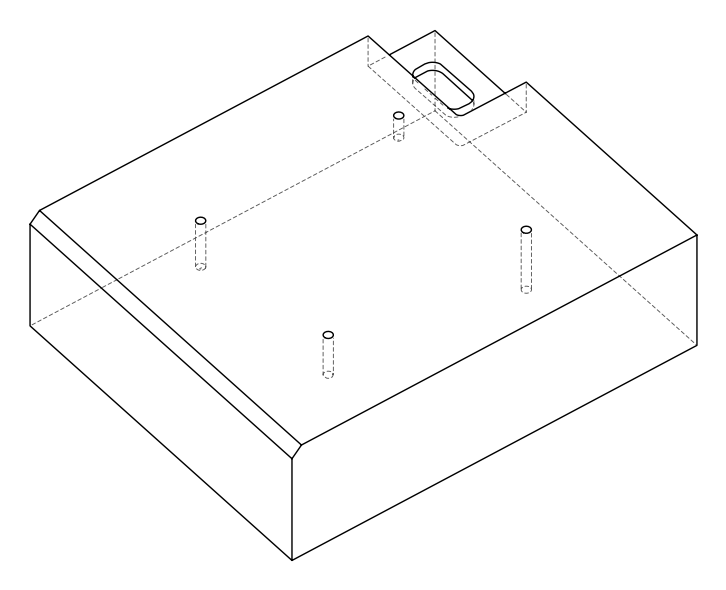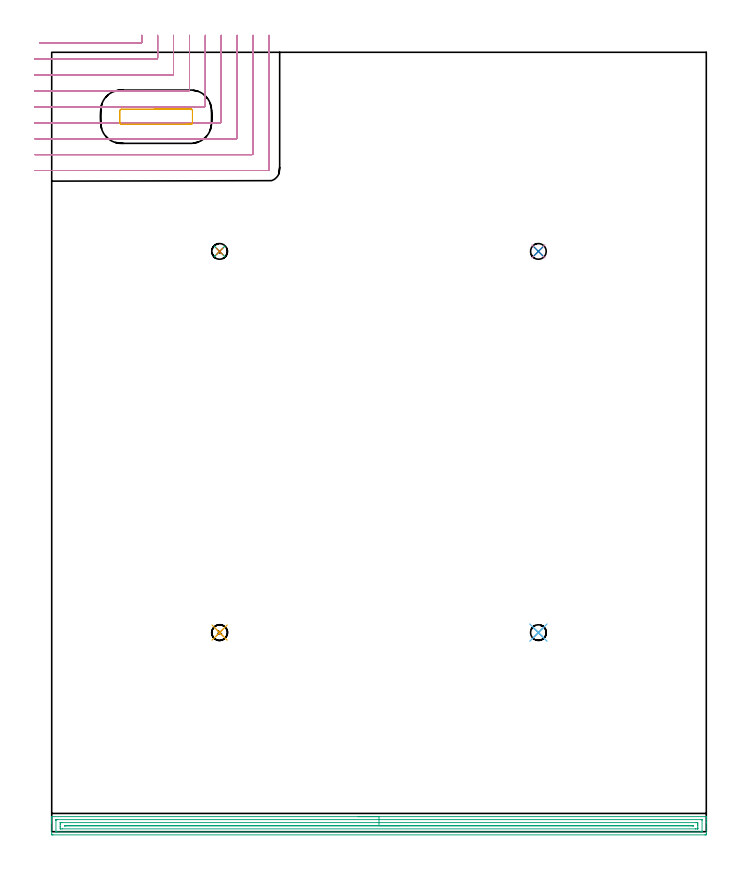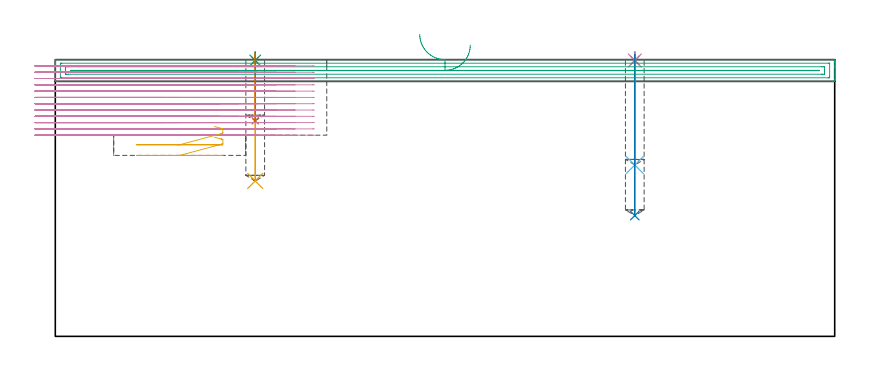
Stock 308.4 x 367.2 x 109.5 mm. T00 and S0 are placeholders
(PLAN: 11 operations, 4 tool changes, 38.8 min)
(1 SPOT_DRILL | STEP1POCKET | NXT0321_9005460120000 | 0.03 min | 0 mm3)
(2 SPOT_DRILL_1 | STEP1POCKET_1 | NXT0321_9005460120000 | 0.03 min | 1 mm3)
(3 SPOT_DRILL_2 | STEP1POCKET_2 | NXT0321_9005460120000 | 0.03 min | 1 mm3)
(4 SPOT_DRILL_3 | STEP1POCKET_3 | NXT0321_9005460120000 | 0.03 min | 1 mm3)
(5 DRILL_BLIND_HOLE_INTO_CENTER | STEP1POCKET | UGT0301_194 | 0.2 min | 1986 mm3)
(6 DRILL_BLIND_HOLE_INTO_CENTER_1 | STEP1POCKET_1 | UGT0301_194 | 0.18 min | 1717 mm3)
(7 DRILL_BLIND_HOLE_INTO_CENTER_2 | STEP1POCKET_2 | UGT0301_194 | 0.11 min | 969 mm3)
(8 DRILL_BLIND_HOLE_INTO_CENTER_3 | STEP1POCKET_3 | UGT0301_194 | 0.26 min | 2571 mm3)
(9 AREA_MILL | FG_CHAMFER_SURFACE | UGT0205_001 | 10.02 min | 11408 mm3)
(10 MILL_CORNER_NOTCH_RECTANGULAR | CORNER_NOTCH_RECTANGULAR | NXT0201_013 | Follow Part, ap 2.5, ae 75% | 27.34 min | 194748 mm3)
(11 MILL_RECTANGULAR_POCKET | POCKET_RECTANGULAR_STRAIGHT | UGT0201_100 | Follow Part, ap 4.5, ae 75% | 0.56 min | 9821 mm3)
(TOOL NXT0321_9005460120000 | NC Spot Drill, 142deg, 12mm, Carbide, Uncoated | D12 PA142 FL30 Z2)
(TOOL UGT0301_194 | Twist Drill 7.4 mm | D7.4 PA118 FL66 Z2)
(TOOL UGT0205_001 | Chamfer Mill 20 x 3 x 45 deg. | D20 FL50 Z2)
(TOOL NXT0201_013 | ENDMILL 10mm | D10 FL30 Z4)
(TOOL UGT0201_100 | End Mill 18 mm | D18 FL22 Z2)
(OP 1 SPOT_DRILL)
G17 G21 G94 G90
T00 M6
G54
G17 G0 G90 X79.1 Y93.8 S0 M3
G43 Z119.5 H0
G94 G81 G98 Z109.181 F250. R112.5
G80
M5
M2
(OP 2 SPOT_DRILL_1)
G17 G21 G94 G90
T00 M6
G54
G17 G0 G90 X229.3 Y93.8 S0 M3
G43 Z119.5 H0
G94 G81 G98 Z109.181 F250. R112.5
G80
M5
M2
(OP 3 SPOT_DRILL_2)
G17 G21 G94 G90
T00 M6
G54
G17 G0 G90 X79.1 Y273.4 S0 M3
G43 Z119.5 H0
G94 G81 G98 Z109.181 F250. R112.5
G80
M5
M2
(OP 4 SPOT_DRILL_3)
G17 G21 G94 G90
T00 M6
G54
G17 G0 G90 X229.3 Y273.4 S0 M3
G43 Z119.5 H0
G94 G81 G98 Z109.181 F250. R112.5
G80
M5
M2
(OP 5 DRILL_BLIND_HOLE_INTO_CENTER)
G17 G21 G94 G90
T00 M6
G54
G17 G0 G90 X79.1 Y93.8 S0 M3
G43 Z119.5 H0
G94 G81 G98 Z61.5 F250. R111.5
G80
M5
M2
(OP 6 DRILL_BLIND_HOLE_INTO_CENTER_1)
G17 G21 G94 G90
T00 M6
G54
G17 G0 G90 X229.3 Y93.8 S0 M3
G43 Z119.5 H0
G94 G81 G98 Z67.8 F250. R111.5
G80
M5
M2
(OP 7 DRILL_BLIND_HOLE_INTO_CENTER_2)
G17 G21 G94 G90
T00 M6
G54
G17 G0 G90 X79.1 Y273.4 S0 M3
G43 Z119.5 H0
G94 G81 G98 Z85.3 F250. R111.5
G80
M5
M2
(OP 8 DRILL_BLIND_HOLE_INTO_CENTER_3)
G17 G21 G94 G90
T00 M6
G54
G17 G0 G90 X229.3 Y273.4 S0 M3
G43 Z119.5 H0
G94 G81 G98 Z47.8 F250. R111.5
G80
M5
M2
(OP 9 AREA_MILL)
G17 G21 G94 G90
T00 M6
G54
G17 G0 G90 X144.2 Y7.1 S1061 M3
G43 Z119.5 H0
G94 G1 X144.238 Z118.628 F250.
X144.352 Z117.763
X144.541 Z116.912
X144.803 Z116.08
X145.137 Z115.274
X145.54 Z114.5
X146.008 Z113.764
X146.54 Z113.072
X147.129 Z112.429
X147.772 Z111.84
X148.464 Z111.308
X149.2 Z110.84
X149.974 Z110.437
X150.78 Z110.103
X151.612 Z109.841
X152.463 Z109.652
X153.328 Z109.538
X154.2 Z109.5
X308.234
X308.39 Y7.098 Z109.488
X308.398 Y6.967 Z109.359
X308.4 Y6.831 Z109.23
Y6.513 Z108.913
Y5.863 Z108.257
Y4.662 Z107.059
Y4.113 Z106.507
Y-0.863 Z101.534
X308.397 Y-1.138 Z101.259
X308.39 Y-1.493 Z100.904
X308.155 Y-1.498 Z100.901
X307.788 Y-1.5 Z100.9
X0.612
X0.245 Y-1.497 Z100.901
X0.01 Y-1.493 Z100.905
X0. Y-1.138 Z101.259
Y4.113 Z106.507
Y4.662 Z107.059
Y4.988 Z107.384
Y5.538 Z107.934
Y5.863 Z108.257
Y6.513 Z108.913
Y6.831 Z109.23
X0.002 Y6.967 Z109.359
X0.01 Y7.098 Z109.488
X0.166 Y7.1 Z109.5
X154.2
Y5.686 Z108.086
X306.002 Y5.685 Z108.085
X306.184 Y5.684 Z108.084
X306.349 Y5.68 Z108.08
X306.384 Y5.679 Z108.079
X306.39 Y5.659 Z108.059
X306.394 Y5.63 Z108.03
X306.399 Y5.473 Z107.873
X306.4 Y0.222 Z102.622
X306.398 Y0.092 Z102.492
X306.394 Y-0.012 Z102.388
X306.39 Y-0.076 Z102.324
X306.357 Y-0.079 Z102.321
X306.002 Y-0.084 Z102.316
X305.82 Y-0.085 Z102.315
X2.398
X2.216 Y-0.084 Z102.316
X2.051 Y-0.08 Z102.32
X2.016 Y-0.079 Z102.321
X2.01 Y-0.059 Z102.341
X2.006 Y-0.03 Z102.37
X2.001 Y0.127 Z102.527
X2. Y5.378 Z107.778
X2.002 Y5.508 Z107.908
X2.006 Y5.612 Z108.012
X2.01 Y5.675 Z108.075
X2.043 Y5.679 Z108.079
X2.398 Y5.684 Z108.084
X2.58 Y5.685 Z108.085
X154.2 Y5.686 Z108.086
Y4.272 Z106.672
X303.323 Y4.271 Z106.671
X304.055 Y4.27 Z106.67
X304.216 Y4.268 Z106.668
X304.369 Y4.265 Z106.665
X304.39 Y4.113 Z106.513
X304.396 Y3.936 Z106.336
X304.4 Y3.238 Z105.638
Y3.057 Z105.457
Y2.182 Z104.582
X304.399 Y1.487 Z103.887
X304.397 Y1.397 Z103.797
X304.393 Y1.353 Z103.753
X304.39 Y1.336 Z103.736
X304.373 Y1.334 Z103.734
X304.216 Y1.331 Z103.731
X303.485 Y1.328 Z103.728
X303.323
X5.077 Y1.329 Z103.729
X4.345 Y1.33 Z103.73
X4.184 Y1.332 Z103.732
X4.031 Y1.335 Z103.735
X4.01 Y1.487 Z103.887
X4.004 Y1.664 Z104.064
X4. Y2.362 Z104.762
Y2.543 Z104.943
Y3.418 Z105.818
X4.001 Y4.113 Z106.513
X4.003 Y4.203 Z106.603
X4.007 Y4.247 Z106.647
X4.01 Y4.264 Z106.664
X4.027 Y4.266 Z106.666
X4.184 Y4.269 Z106.669
X4.915 Y4.271 Z106.671
X5.077 Y4.272 Z106.672
X154.2
Y2.857 Z105.257
X302.1
X302.217 Y2.853 Z105.253
X302.39 Y2.844 Z105.244
X302.392 Y2.8 Z105.2
X302.39 Y2.756 Z105.156
X302.217 Y2.747 Z105.147
X302.101 Y2.743 Z105.143
X302.042
X6.3
X6.183 Y2.747 Z105.147
X6.01 Y2.756 Z105.156
X6.008 Y2.8 Z105.2
X6.01 Y2.844 Z105.244
X6.183 Y2.853 Z105.253
X6.3 Y2.857 Z105.257
X6.358
X154.2
X155.072 Z105.295
X155.936 Z105.409
X156.788 Z105.598
X157.62 Z105.86
X158.426 Z106.194
X159.2 Z106.597
X159.936 Z107.066
X160.628 Z107.597
X161.271 Z108.186
X161.86 Z108.829
X162.391 Z109.522
X162.86 Z110.257
X163.263 Z111.031
X163.597 Z111.837
X163.859 Z112.669
X164.048 Z113.521
X164.162 Z114.386
X164.2 Z115.257
G0 Z119.5
M5
M2
(OP 10 MILL_CORNER_NOTCH_RECTANGULAR)
G17 G21 G94 G90
T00 M6
G54
G17 G0 G90 X-5.551 Y371.5 S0 M3
G43 Z119.5 H0
Z107.008
G94 G1 X-2.551 F250.
X41.905 F500.
G3 X42.4 Y371.995 R0.5
G2 X42.4 Y372.2 R60.
G1 Y375.2 F250.
G0 Z119.5
X-8. Y364.
Z107.008
G1 X-5.
X49.405 F500.
G3 X49.9 Y364.495 R0.5
G1 Y372.2
Y375.2 F250.
G0 Z119.5
X-8. Y356.5
Z107.008
G1 X-5.
X56.904 F500.
G3 X57.4 Y356.996 R0.5
G1 Y372.2
Y375.2 F250.
G0 Z119.5
X-8. Y349.
Z107.008
G1 X-5.
X64.404 F500.
G3 X64.9 Y349.496 R0.5
G1 Y372.2
Y375.2 F250.
G0 Z119.5
X-8. Y341.5
Z107.008
G1 X-5.
X71.904 F500.
G3 X72.4 Y341.996 R0.5
G1 Y372.2
Y375.2 F250.
G0 Z119.5
X-8. Y334.
Z107.008
G1 X-5.
X79.404 F500.
G3 X79.9 Y334.496 R0.5
G1 Y372.2
Y375.2 F250.
G0 Z119.5
X-8. Y326.5
Z107.008
G1 X-5.
X86.903 F500.
G3 X87.4 Y326.997 R0.5
G1 Y372.2
Y375.2 F250.
G0 Z119.5
X-8. Y319.
Z107.008
G1 X-5.
X94.403 F500.
G3 X94.9 Y319.497 R0.5
G1 Y372.2
Y375.2 F250.
G0 Z119.5
X-8. Y311.5
Z107.008
G1 X-5.
X101.903 F500.
G3 X102.4 Y311.997 R0.5
G1 Y372.2
Y375.2 F250.
G0 Z119.5
X-5.551 Y371.5
Z104.517
G1 X-2.551
X41.905 F500.
G3 X42.4 Y371.995 R0.5
G2 X42.4 Y372.2 R60.
G1 Y375.2 F250.
G0 Z119.5
X-8. Y364.
Z104.517
G1 X-5.
X49.405 F500.
G3 X49.9 Y364.495 R0.5
G1 Y372.2
Y375.2 F250.
G0 Z119.5
X-8. Y356.5
Z104.517
G1 X-5.
X56.904 F500.
G3 X57.4 Y356.996 R0.5
G1 Y372.2
Y375.2 F250.
G0 Z119.5
X-8. Y349.
Z104.517
G1 X-5.
X64.404 F500.
G3 X64.9 Y349.496 R0.5
G1 Y372.2
Y375.2 F250.
G0 Z119.5
X-8. Y341.5
Z104.517
G1 X-5.
X71.904 F500.
G3 X72.4 Y341.996 R0.5
G1 Y372.2
Y375.2 F250.
G0 Z119.5
X-8. Y334.
Z104.517
G1 X-5.
X79.404 F500.
G3 X79.9 Y334.496 R0.5
G1 Y372.2
Y375.2 F250.
G0 Z119.5
X-8. Y326.5
Z104.517
G1 X-5.
X86.903 F500.
G3 X87.4 Y326.997 R0.5
G1 Y372.2
Y375.2 F250.
G0 Z119.5
X-8. Y319.
Z104.517
G1 X-5.
X94.403 F500.
G3 X94.9 Y319.497 R0.5
G1 Y372.2
Y375.2 F250.
G0 Z119.5
X-8. Y311.5
Z104.517
G1 X-5.
X101.903 F500.
G3 X102.4 Y311.997 R0.5
G1 Y372.2
Y375.2 F250.
G0 Z119.5
X-5.551 Y371.5
Z102.025
G1 X-2.551
X41.905 F500.
G3 X42.4 Y371.995 R0.5
G2 X42.4 Y372.2 R60.
G1 Y375.2 F250.
G0 Z119.5
X-8. Y364.
Z102.025
G1 X-5.
X49.405 F500.
G3 X49.9 Y364.495 R0.5
G1 Y372.2
Y375.2 F250.
G0 Z119.5
X-8. Y356.5
Z102.025
G1 X-5.
X56.904 F500.
G3 X57.4 Y356.996 R0.5
G1 Y372.2
Y375.2 F250.
G0 Z119.5
X-8. Y349.
Z102.025
G1 X-5.
X64.404 F500.
G3 X64.9 Y349.496 R0.5
G1 Y372.2
Y375.2 F250.
G0 Z119.5
X-8. Y341.5
Z102.025
G1 X-5.
X71.904 F500.
G3 X72.4 Y341.996 R0.5
G1 Y372.2
Y375.2 F250.
G0 Z119.5
X-8. Y334.
Z102.025
G1 X-5.
X79.404 F500.
G3 X79.9 Y334.496 R0.5
G1 Y372.2
Y375.2 F250.
G0 Z119.5
X-8. Y326.5
Z102.025
G1 X-5.
X86.903 F500.
G3 X87.4 Y326.996 R0.5
G1 Y372.2
Y375.2 F250.
G0 Z119.5
X-8. Y319.
Z102.025
G1 X-5.
X94.403 F500.
G3 X94.9 Y319.497 R0.5
G1 Y372.2
Y375.2 F250.
G0 Z119.5
X-8. Y311.5
Z102.025
G1 X-5.
X101.903 F500.
G3 X102.4 Y311.997 R0.5
G1 Y372.2
Y375.2 F250.
G0 Z119.5
X-5.551 Y371.5
Z99.533
G1 X-2.551
X41.905 F500.
G3 X42.4 Y371.995 R0.5
G2 X42.4 Y372.2 R60.
G1 Y375.2 F250.
G0 Z119.5
X-8. Y364.
Z99.533
G1 X-5.
X49.405 F500.
G3 X49.9 Y364.495 R0.5
G1 Y372.2
Y375.2 F250.
G0 Z119.5
X-8. Y356.5
Z99.533
G1 X-5.
X56.904 F500.
G3 X57.4 Y356.996 R0.5
G1 Y372.2
Y375.2 F250.
G0 Z119.5
X-8. Y349.
Z99.533
G1 X-5.
X64.404 F500.
G3 X64.9 Y349.496 R0.5
G1 Y372.2
Y375.2 F250.
G0 Z119.5
X-8. Y341.5
Z99.533
G1 X-5.
X71.904 F500.
G3 X72.4 Y341.996 R0.5
G1 Y372.2
Y375.2 F250.
G0 Z119.5
X-8. Y334.
Z99.533
G1 X-5.
X79.404 F500.
G3 X79.9 Y334.496 R0.5
G1 Y372.2
Y375.2 F250.
G0 Z119.5
X-8. Y326.5
Z99.533
G1 X-5.
X86.903 F500.
G3 X87.4 Y326.997 R0.5
G1 Y372.2
Y375.2 F250.
G0 Z119.5
X-8. Y319.
Z99.533
G1 X-5.
X94.403 F500.
G3 X94.9 Y319.497 R0.5
G1 Y372.2
Y375.2 F250.
G0 Z119.5
X-8. Y311.5
Z99.533
G1 X-5.
X101.903 F500.
G3 X102.4 Y311.997 R0.5
G1 Y372.2
Y375.2 F250.
G0 Z119.5
X-5.551 Y371.5
Z97.042
G1 X-2.551
X41.905 F500.
G3 X42.4 Y371.995 R0.5
G2 X42.4 Y372.2 R60.
G1 Y375.2 F250.
G0 Z119.5
X-8. Y364.
Z97.042
G1 X-5.
X49.405 F500.
G3 X49.9 Y364.495 R0.5
G1 Y372.2
Y375.2 F250.
G0 Z119.5
X-8. Y356.5
Z97.042
G1 X-5.
X56.904 F500.
G3 X57.4 Y356.996 R0.5
G1 Y372.2
Y375.2 F250.
G0 Z119.5
X-8. Y349.
Z97.042
G1 X-5.
X64.404 F500.
G3 X64.9 Y349.496 R0.5
G1 Y372.2
Y375.2 F250.
G0 Z119.5
X-8. Y341.5
Z97.042
G1 X-5.
X71.904 F500.
G3 X72.4 Y341.996 R0.5
G1 Y372.2
Y375.2 F250.
G0 Z119.5
X-8. Y334.
Z97.042
G1 X-5.
X79.404 F500.
G3 X79.9 Y334.496 R0.5
G1 Y372.2
Y375.2 F250.
G0 Z119.5
X-8. Y326.5
Z97.042
G1 X-5.
X86.903 F500.
G3 X87.4 Y326.997 R0.5
G1 Y372.2
Y375.2 F250.
G0 Z119.5
X-8. Y319.
Z97.042
G1 X-5.
X94.403 F500.
G3 X94.9 Y319.497 R0.5
G1 Y372.2
Y375.2 F250.
G0 Z119.5
X-8. Y311.5
Z97.042
G1 X-5.
X101.903 F500.
G3 X102.4 Y311.997 R0.5
G1 Y372.2
Y375.2 F250.
G0 Z119.5
X-5.551 Y371.5
Z94.55
G1 X-2.551
X41.905 F500.
G3 X42.4 Y371.995 R0.5
G2 X42.4 Y372.2 R60.
G1 Y375.2 F250.
G0 Z119.5
X-8. Y364.
Z94.55
G1 X-5.
X49.405 F500.
G3 X49.9 Y364.495 R0.5
G1 Y372.2
Y375.2 F250.
G0 Z119.5
X-8. Y356.5
Z94.55
G1 X-5.
X56.904 F500.
G3 X57.4 Y356.996 R0.5
G1 Y372.2
Y375.2 F250.
G0 Z119.5
X-8. Y349.
Z94.55
G1 X-5.
X64.404 F500.
G3 X64.9 Y349.496 R0.5
G1 Y372.2
Y375.2 F250.
G0 Z119.5
X-8. Y341.5
Z94.55
G1 X-5.
X71.904 F500.
G3 X72.4 Y341.996 R0.5
G1 Y372.2
Y375.2 F250.
G0 Z119.5
X-8. Y334.
Z94.55
G1 X-5.
X79.404 F500.
G3 X79.9 Y334.496 R0.5
G1 Y372.2
Y375.2 F250.
G0 Z119.5
X-8. Y326.5
Z94.55
G1 X-5.
X86.903 F500.
G3 X87.4 Y326.997 R0.5
G1 Y372.2
Y375.2 F250.
G0 Z119.5
X-8. Y319.
Z94.55
G1 X-5.
X94.403 F500.
G3 X94.9 Y319.497 R0.5
G1 Y372.2
Y375.2 F250.
G0 Z119.5
X-8. Y311.5
Z94.55
G1 X-5.
X101.903 F500.
G3 X102.4 Y311.997 R0.5
G1 Y372.2
Y375.2 F250.
G0 Z119.5
X-5.551 Y371.5
Z92.058
G1 X-2.551
X41.905 F500.
G3 X42.4 Y371.995 R0.5
G2 X42.4 Y372.2 R60.
G1 Y375.2 F250.
G0 Z119.5
X-8. Y364.
Z92.058
G1 X-5.
X49.405 F500.
G3 X49.9 Y364.495 R0.5
G1 Y372.2
Y375.2 F250.
G0 Z119.5
X-8. Y356.5
Z92.058
G1 X-5.
X56.904 F500.
G3 X57.4 Y356.996 R0.5
G1 Y372.2
Y375.2 F250.
G0 Z119.5
X-8. Y349.
Z92.058
G1 X-5.
X64.404 F500.
G3 X64.9 Y349.496 R0.5
G1 Y372.2
Y375.2 F250.
G0 Z119.5
X-8. Y341.5
Z92.058
G1 X-5.
X71.904 F500.
G3 X72.4 Y341.996 R0.5
G1 Y372.2
Y375.2 F250.
G0 Z119.5
X-8. Y334.
Z92.058
G1 X-5.
X79.404 F500.
G3 X79.9 Y334.496 R0.5
G1 Y372.2
Y375.2 F250.
G0 Z119.5
X-8. Y326.5
Z92.058
G1 X-5.
X86.903 F500.
G3 X87.4 Y326.997 R0.5
G1 Y372.2
Y375.2 F250.
G0 Z119.5
X-8. Y319.
Z92.058
G1 X-5.
X94.403 F500.
G3 X94.9 Y319.497 R0.5
G1 Y372.2
Y375.2 F250.
G0 Z119.5
X-8. Y311.5
Z92.058
G1 X-5.
X101.903 F500.
G3 X102.4 Y311.997 R0.5
G1 Y372.2
Y375.2 F250.
G0 Z119.5
X-5.551 Y371.5
Z89.567
G1 X-2.551
X41.905 F500.
G3 X42.4 Y371.995 R0.5
G2 X42.4 Y372.2 R60.
G1 Y375.2 F250.
G0 Z119.5
X-8. Y364.
Z89.567
G1 X-5.
X49.405 F500.
G3 X49.9 Y364.495 R0.5
G1 Y372.2
Y375.2 F250.
G0 Z119.5
X-8. Y356.5
Z89.567
G1 X-5.
X56.904 F500.
G3 X57.4 Y356.996 R0.5
G1 Y372.2
Y375.2 F250.
G0 Z119.5
X-8. Y349.
Z89.567
G1 X-5.
X64.404 F500.
G3 X64.9 Y349.496 R0.5
G1 Y372.2
Y375.2 F250.
G0 Z119.5
X-8. Y341.5
Z89.567
G1 X-5.
X71.904 F500.
G3 X72.4 Y341.996 R0.5
G1 Y372.2
Y375.2 F250.
G0 Z119.5
X-8. Y334.
Z89.567
G1 X-5.
X79.404 F500.
G3 X79.9 Y334.496 R0.5
G1 Y372.2
Y375.2 F250.
G0 Z119.5
X-8. Y326.5
Z89.567
G1 X-5.
X86.903 F500.
G3 X87.4 Y326.997 R0.5
G1 Y372.2
Y375.2 F250.
G0 Z119.5
X-8. Y319.
Z89.567
G1 X-5.
X94.403 F500.
G3 X94.9 Y319.497 R0.5
G1 Y372.2
Y375.2 F250.
G0 Z119.5
X-8. Y311.5
Z89.567
G1 X-5.
X101.903 F500.
G3 X102.4 Y311.997 R0.5
G1 Y372.2
Y375.2 F250.
G0 Z119.5
X-5.551 Y371.5
Z87.075
G1 X-2.551
X41.905 F500.
G3 X42.4 Y371.995 R0.5
G2 X42.4 Y372.2 R60.
G1 Y375.2 F250.
G0 Z119.5
X-8. Y364.
Z87.075
G1 X-5.
X49.405 F500.
G3 X49.9 Y364.495 R0.5
G1 Y372.2
Y375.2 F250.
G0 Z119.5
X-8. Y356.5
Z87.075
G1 X-5.
X56.904 F500.
G3 X57.4 Y356.996 R0.5
G1 Y372.2
Y375.2 F250.
G0 Z119.5
X-8. Y349.
Z87.075
G1 X-5.
X64.404 F500.
G3 X64.9 Y349.496 R0.5
G1 Y372.2
Y375.2 F250.
G0 Z119.5
X-8. Y341.5
Z87.075
G1 X-5.
X71.904 F500.
G3 X72.4 Y341.996 R0.5
G1 Y372.2
Y375.2 F250.
G0 Z119.5
X-8. Y334.
Z87.075
G1 X-5.
X79.404 F500.
G3 X79.9 Y334.496 R0.5
G1 Y372.2
Y375.2 F250.
G0 Z119.5
X-8. Y326.5
Z87.075
G1 X-5.
X86.903 F500.
G3 X87.4 Y326.997 R0.5
G1 Y372.2
Y375.2 F250.
G0 Z119.5
X-8. Y319.
Z87.075
G1 X-5.
X94.403 F500.
G3 X94.9 Y319.497 R0.5
G1 Y372.2
Y375.2 F250.
G0 Z119.5
X-8. Y311.5
Z87.075
G1 X-5.
X101.903 F500.
G3 X102.4 Y311.997 R0.5
G1 Y372.2
Y375.2 F250.
G0 Z119.5
X-5.551 Y371.5
Z84.583
G1 X-2.551
X41.905 F500.
G3 X42.4 Y371.995 R0.5
G2 X42.4 Y372.2 R60.
G1 Y375.2 F250.
G0 Z119.5
X-8. Y364.
Z84.583
G1 X-5.
X49.405 F500.
G3 X49.9 Y364.495 R0.5
G1 Y372.2
Y375.2 F250.
G0 Z119.5
X-8. Y356.5
Z84.583
G1 X-5.
X56.904 F500.
G3 X57.4 Y356.996 R0.5
G1 Y372.2
Y375.2 F250.
G0 Z119.5
X-8. Y349.
Z84.583
G1 X-5.
X64.404 F500.
G3 X64.9 Y349.496 R0.5
G1 Y372.2
Y375.2 F250.
G0 Z119.5
X-8. Y341.5
Z84.583
G1 X-5.
X71.904 F500.
G3 X72.4 Y341.996 R0.5
G1 Y372.2
Y375.2 F250.
G0 Z119.5
X-8. Y334.
Z84.583
G1 X-5.
X79.404 F500.
G3 X79.9 Y334.496 R0.5
G1 Y372.2
Y375.2 F250.
G0 Z119.5
X-8. Y326.5
Z84.583
G1 X-5.
X86.903 F500.
G3 X87.4 Y326.997 R0.5
G1 Y372.2
Y375.2 F250.
G0 Z119.5
X-8. Y319.
Z84.583
G1 X-5.
X94.403 F500.
G3 X94.9 Y319.497 R0.5
G1 Y372.2
Y375.2 F250.
G0 Z119.5
X-8. Y311.5
Z84.583
G1 X-5.
X101.903 F500.
G3 X102.4 Y311.997 R0.5
G1 Y372.2
Y375.2 F250.
G0 Z119.5
X-5.551 Y371.5
Z82.092
G1 X-2.551
X41.905 F500.
G3 X42.4 Y371.995 R0.5
G2 X42.4 Y372.2 R60.
G1 Y375.2 F250.
G0 Z119.5
X-8. Y364.
Z82.092
G1 X-5.
X49.405 F500.
G3 X49.9 Y364.495 R0.5
G1 Y372.2
Y375.2 F250.
G0 Z119.5
X-8. Y356.5
Z82.092
G1 X-5.
X56.904 F500.
G3 X57.4 Y356.996 R0.5
G1 Y372.2
Y375.2 F250.
G0 Z119.5
X-8. Y349.
Z82.092
G1 X-5.
X64.404 F500.
G3 X64.9 Y349.496 R0.5
G1 Y372.2
Y375.2 F250.
G0 Z119.5
X-8. Y341.5
Z82.092
G1 X-5.
X71.904 F500.
G3 X72.4 Y341.996 R0.5
G1 Y372.2
Y375.2 F250.
G0 Z119.5
X-8. Y334.
Z82.092
G1 X-5.
X79.404 F500.
G3 X79.9 Y334.496 R0.5
G1 Y372.2
Y375.2 F250.
G0 Z119.5
X-8. Y326.5
Z82.092
G1 X-5.
X86.903 F500.
G3 X87.4 Y326.997 R0.5
G1 Y372.2
Y375.2 F250.
G0 Z119.5
X-8. Y319.
Z82.092
G1 X-5.
X94.403 F500.
G3 X94.9 Y319.497 R0.5
G1 Y372.2
Y375.2 F250.
G0 Z119.5
X-8. Y311.5
Z82.092
G1 X-5.
X101.903 F500.
G3 X102.4 Y311.997 R0.5
G1 Y372.2
Y375.2 F250.
G0 Z119.5
X-5.551 Y371.5
Z79.6
G1 X-2.551
X41.905 F500.
G3 X42.4 Y371.995 R0.5
G2 X42.4 Y372.2 R60.
G1 Y375.2 F250.
G0 Z119.5
X-8. Y364.
Z79.6
G1 X-5.
X49.405 F500.
G3 X49.9 Y364.495 R0.5
G1 Y372.2
Y375.2 F250.
G0 Z119.5
X-8. Y356.5
Z79.6
G1 X-5.
X56.904 F500.
G3 X57.4 Y356.996 R0.5
G1 Y372.2
Y375.2 F250.
G0 Z119.5
X-8. Y349.
Z79.6
G1 X-5.
X64.404 F500.
G3 X64.9 Y349.496 R0.5
G1 Y372.2
Y375.2 F250.
G0 Z119.5
X-8. Y341.5
Z79.6
G1 X-5.
X71.904 F500.
G3 X72.4 Y341.996 R0.5
G1 Y372.2
Y375.2 F250.
G0 Z119.5
X-8. Y334.
Z79.6
G1 X-5.
X79.404 F500.
G3 X79.9 Y334.496 R0.5
G1 Y372.2
Y375.2 F250.
G0 Z119.5
X-8. Y326.5
Z79.6
G1 X-5.
X86.903 F500.
G3 X87.4 Y326.997 R0.5
G1 Y372.2
Y375.2 F250.
G0 Z119.5
X-8. Y319.
Z79.6
G1 X-5.
X94.403 F500.
G3 X94.9 Y319.497 R0.5
G1 Y372.2
Y375.2 F250.
G0 Z119.5
X-8. Y311.5
Z79.6
G1 X-5.
X101.903 F500.
G3 X102.4 Y311.997 R0.5
G1 Y372.2
Y375.2 F250.
G0 Z119.5
M5
M2
(OP 11 MILL_RECTANGULAR_POCKET)
G17 G21 G94 G90
T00 M6
G54
G17 G0 G90 X62.993 Y333.3 S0 M3
G43 Z119.5 H0
Z83.022
G94 G1 X65.6 Z82.324 F250.
X65.684 Z82.301
X65.908 Y333.366 Z82.239
X66.099 Y333.501 Z82.176
X66.234 Y333.692 Z82.113
X66.3 Y333.916 Z82.051
Y339.784 Z80.478
X66.234 Y340.008 Z80.416
X66.099 Y340.199 Z80.353
X65.908 Y340.334 Z80.291
X65.684 Y340.4 Z80.228
X65.6 Z80.205
X49.2 Z75.811
X32.8 F500.
G3 X32.1 Y339.7 R0.7
G1 Y334.
G3 X32.8 Y333.3 R0.7
G1 X65.6
G3 X66.3 Y334. R0.7
G1 Y339.7
G3 X65.6 Y340.4 R0.7
G1 X49.2
X48.2
G0 X62.993 Y333.3 Z78.811
G1 X65.6 Z78.113 F250.
X65.684 Z78.09
X65.908 Y333.366 Z78.028
X66.099 Y333.501 Z77.965
X66.234 Y333.692 Z77.902
X66.3 Y333.916 Z77.84
Y339.784 Z76.267
X66.234 Y340.008 Z76.205
X66.099 Y340.199 Z76.142
X65.908 Y340.334 Z76.079
X65.684 Y340.4 Z76.017
X65.6 Z75.994
X49.2 Z71.6
X32.8 F500.
G3 X32.1 Y339.7 R0.7
G1 Y334.
G3 X32.8 Y333.3 R0.7
G1 X65.6
G3 X66.3 Y334. R0.7
G1 Y339.7
G3 X65.6 Y340.4 R0.7
G1 X49.2
X48.2
G0 Z119.5
M5
M2
